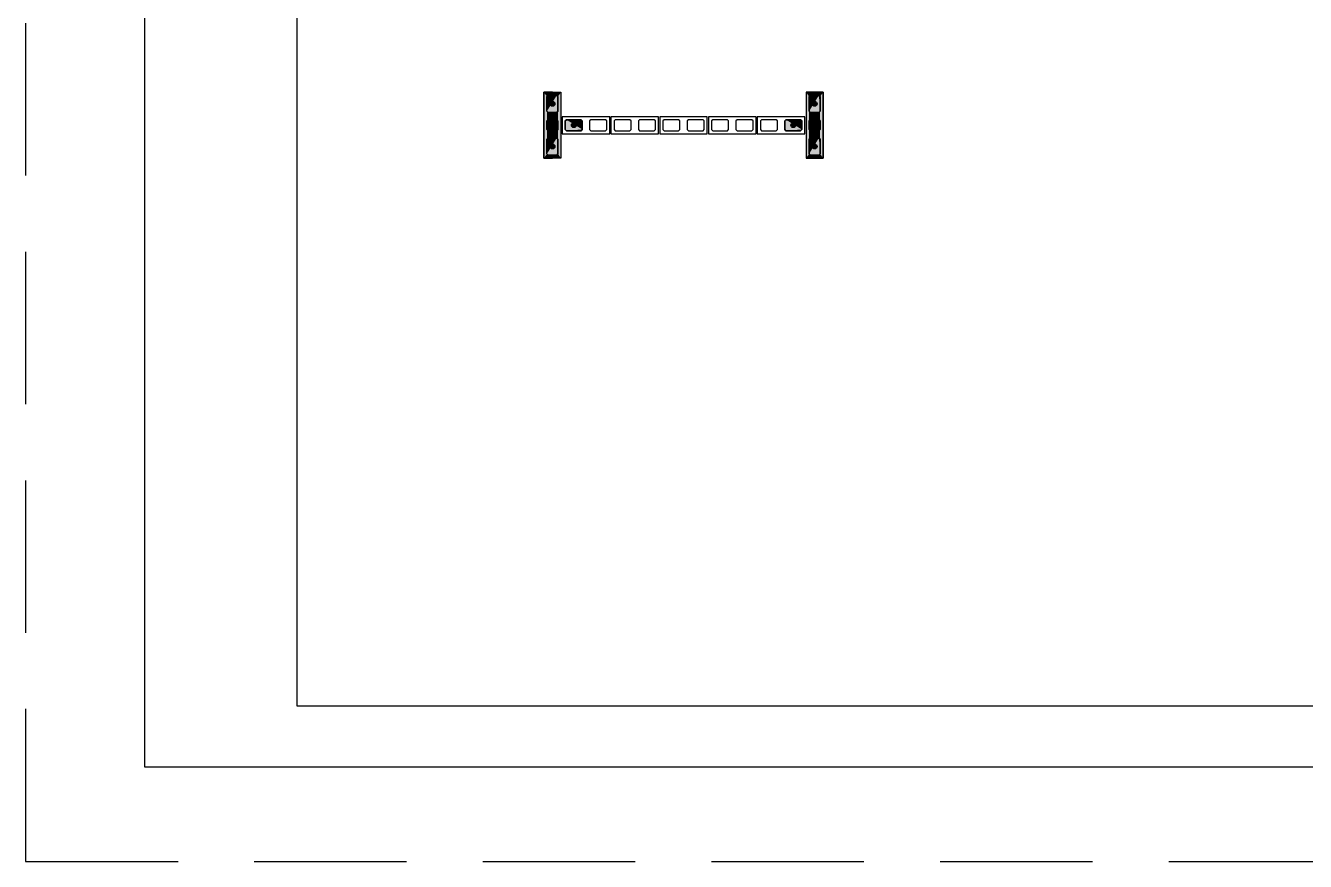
# Model space of a CAD drawing. Extents: x -1.9 to 86, y -1.6 to 60.9.
# Drawn here: x -1.95 to 19.04, y -1.55 to 12.15 of the extents above; entities that cross this region are included whole.
import ezdxf

# ---------------------------------------------------------------- set-up
doc = ezdxf.new("R2010")
doc.units = 0
doc.header["$MEASUREMENT"] = 0
doc.linetypes.add('HIDDEN', pattern=[0.375, 0.25, -0.125])
doc.layers.get('0').update_dxf_attribs({"linetype": 'CONTINUOUS'})
doc.layers.get('Defpoints').update_dxf_attribs({"linetype": 'CONTINUOUS'})
for name, color, linetype in [('ARQ_FOLHA', 7, 'CONTINUOUS'), ('PENA_01', 1, 'CONTINUOUS'), ('PENA_02', 2, 'CONTINUOUS'), ('PENA_03', 3, 'CONTINUOUS'), ('PENA_11', 252, 'CONTINUOUS'), ('PENA_19', 240, 'CONTINUOUS')]:
    doc.layers.add(name, color=color, linetype=linetype)

# ---------------------------------------------------------------- blocks, each defined once
blk = doc.blocks.new('FOLHA A1 - 841 X 594')
at = {"layer": 'ARQ_FOLHA', "color": 1}
for points in [[(-841, 0), (0, 0), (0, 594), (-841, 594)], [(-816, 10), (-10, 10), (-10, 584), (-816, 584)]]:
    blk.add_lwpolyline(points, close=True, dxfattribs=at)
at = {"layer": 'Defpoints', "color": 8, "linetype": 'HIDDEN', "ltscale": 100}
blk.add_lwpolyline([(-860.5, 609.5), (-860.5, -15.5), (19.5, -15.5), (19.5, 609.5)], close=True, dxfattribs=at)
blk = doc.blocks.new('*U24')
blk.add_blockref('FOLHA A1 - 841 X 594', (0, 0))

msp = doc.modelspace()

# ---------------------------------------------------------------- linework, layer by layer
at = {"layer": 'PENA_01', "linetype": 'Continuous'}
for points in [[(6.621643, 10.730107), (6.601643, 10.750107), (6.601643, 10.990107), (6.621643, 11.010107), (6.761643, 11.010107), (6.781643, 10.990107), (6.781643, 10.750107), (6.761643, 10.730107), (6.621643, 10.730107)], [(11.061643, 10.730107), (11.081643, 10.750107), (11.081643, 10.990107), (11.061643, 11.010107), (10.921643, 11.010107), (10.901643, 10.990107), (10.901643, 10.750107), (10.921643, 10.730107), (11.061643, 10.730107)], [(6.621643, 10.430107), (6.601643, 10.450107), (6.601643, 10.590107), (6.621643, 10.610107), (6.761643, 10.610107), (6.781643, 10.590107), (6.781643, 10.450107), (6.761643, 10.430107), (6.621643, 10.430107)], [(7.181643, 10.590107), (7.161643, 10.610107), (6.921643, 10.610107), (6.901643, 10.590107), (6.901643, 10.450107), (6.921643, 10.430107), (7.161643, 10.430107), (7.181643, 10.450107), (7.181643, 10.590107)], [(7.581643, 10.590107), (7.561643, 10.610107), (7.321643, 10.610107), (7.301643, 10.590107), (7.301643, 10.450107), (7.321643, 10.430107), (7.561643, 10.430107), (7.581643, 10.450107), (7.581643, 10.590107)], [(7.981643, 10.590107), (7.961643, 10.610107), (7.721643, 10.610107), (7.701643, 10.590107), (7.701643, 10.450107), (7.721643, 10.430107), (7.961643, 10.430107), (7.981643, 10.450107), (7.981643, 10.590107)], [(8.381643, 10.590107), (8.361643, 10.610107), (8.121643, 10.610107), (8.101643, 10.590107), (8.101643, 10.450107), (8.121643, 10.430107), (8.361643, 10.430107), (8.381643, 10.450107), (8.381643, 10.590107)], [(8.781643, 10.590107), (8.761643, 10.610107), (8.521643, 10.610107), (8.501643, 10.590107), (8.501643, 10.450107), (8.521643, 10.430107), (8.761643, 10.430107), (8.781643, 10.450107), (8.781643, 10.590107)], [(9.181643, 10.590107), (9.161643, 10.610107), (8.921643, 10.610107), (8.901643, 10.590107), (8.901643, 10.450107), (8.921643, 10.430107), (9.161643, 10.430107), (9.181643, 10.450107), (9.181643, 10.590107)], [(9.581643, 10.590107), (9.561643, 10.610107), (9.321643, 10.610107), (9.301643, 10.590107), (9.301643, 10.450107), (9.321643, 10.430107), (9.561643, 10.430107), (9.581643, 10.450107), (9.581643, 10.590107)], [(9.981643, 10.590107), (9.961643, 10.610107), (9.721643, 10.610107), (9.701643, 10.590107), (9.701643, 10.450107), (9.721643, 10.430107), (9.961643, 10.430107), (9.981643, 10.450107), (9.981643, 10.590107)], [(10.381643, 10.590107), (10.361643, 10.610107), (10.121643, 10.610107), (10.101643, 10.590107), (10.101643, 10.450107), (10.121643, 10.430107), (10.361643, 10.430107), (10.381643, 10.450107), (10.381643, 10.590107)], [(10.781643, 10.590107), (10.761643, 10.610107), (10.521643, 10.610107), (10.501643, 10.590107), (10.501643, 10.450107), (10.521643, 10.430107), (10.761643, 10.430107), (10.781643, 10.450107), (10.781643, 10.590107)], [(11.061643, 10.430107), (11.081643, 10.450107), (11.081643, 10.590107), (11.061643, 10.610107), (10.921643, 10.610107), (10.901643, 10.590107), (10.901643, 10.450107), (10.921643, 10.430107), (11.061643, 10.430107)], [(6.621643, 10.030107), (6.601643, 10.050107), (6.601643, 10.290107), (6.621643, 10.310107), (6.761643, 10.310107), (6.781643, 10.290107), (6.781643, 10.050107), (6.761643, 10.030107), (6.621643, 10.030107)], [(11.061643, 10.030107), (11.081643, 10.050107), (11.081643, 10.290107), (11.061643, 10.310107), (10.921643, 10.310107), (10.901643, 10.290107), (10.901643, 10.050107), (10.921643, 10.030107), (11.061643, 10.030107)]]:
    msp.add_lwpolyline(points, dxfattribs=at)
at = {"layer": 'PENA_02', "linetype": 'Continuous'}
for p, q in [((6.551643, 9.980107), (6.551643, 11.060107)), ((6.551643, 11.060107), (6.831643, 11.060107)), ((6.831643, 11.060107), (6.831643, 9.980107)), ((11.131643, 11.060107), (10.851643, 11.060107)), ((10.851643, 11.060107), (10.851643, 9.980107)), ((11.131643, 9.980107), (11.131643, 11.060107)), ((6.831643, 9.980107), (6.551643, 9.980107)), ((10.851643, 9.980107), (11.131643, 9.980107))]:
    msp.add_line(p, q, dxfattribs=at)
for points in [[(7.631643, 10.660107), (6.851643, 10.660107), (6.851643, 10.380107), (7.631643, 10.380107), (7.631643, 10.660107)], [(8.431643, 10.660107), (7.651643, 10.660107), (7.651643, 10.380107), (8.431643, 10.380107), (8.431643, 10.660107)], [(9.231643, 10.660107), (8.451643, 10.660107), (8.451643, 10.380107), (9.231643, 10.380107), (9.231643, 10.660107)], [(10.031643, 10.660107), (9.251643, 10.660107), (9.251643, 10.380107), (10.031643, 10.380107), (10.031643, 10.660107)], [(10.831643, 10.660107), (10.051643, 10.660107), (10.051643, 10.380107), (10.831643, 10.380107), (10.831643, 10.660107)]]:
    msp.add_lwpolyline(points, dxfattribs=at)
at = {"layer": 'PENA_03', "linetype": 'Continuous'}
for points in [[(6.761643, 11.010107), (6.781643, 10.990107), (6.781643, 10.750107), (6.761643, 10.730107), (6.621643, 10.730107), (6.601643, 10.750107), (6.601643, 10.990107), (6.621643, 11.010107), (6.761643, 11.010107)], [(11.061643, 11.010107), (11.081643, 10.990107), (11.081643, 10.750107), (11.061643, 10.730107), (10.921643, 10.730107), (10.901643, 10.750107), (10.901643, 10.990107), (10.921643, 11.010107), (11.061643, 11.010107)], [(6.761643, 10.610107), (6.781643, 10.590107), (6.781643, 10.450107), (6.761643, 10.430107), (6.621643, 10.430107), (6.601643, 10.450107), (6.601643, 10.590107), (6.621643, 10.610107), (6.761643, 10.610107)], [(7.181643, 10.450107), (7.161643, 10.430107), (6.921643, 10.430107), (6.901643, 10.450107), (6.901643, 10.590107), (6.921643, 10.610107), (7.161643, 10.610107), (7.181643, 10.590107), (7.181643, 10.450107)], [(10.781643, 10.450107), (10.761643, 10.430107), (10.521643, 10.430107), (10.501643, 10.450107), (10.501643, 10.590107), (10.521643, 10.610107), (10.761643, 10.610107), (10.781643, 10.590107), (10.781643, 10.450107)], [(11.061643, 10.610107), (11.081643, 10.590107), (11.081643, 10.450107), (11.061643, 10.430107), (10.921643, 10.430107), (10.901643, 10.450107), (10.901643, 10.590107), (10.921643, 10.610107), (11.061643, 10.610107)], [(6.761643, 10.310107), (6.781643, 10.290107), (6.781643, 10.050107), (6.761643, 10.030107), (6.621643, 10.030107), (6.601643, 10.050107), (6.601643, 10.290107), (6.621643, 10.310107), (6.761643, 10.310107)], [(11.061643, 10.310107), (11.081643, 10.290107), (11.081643, 10.050107), (11.061643, 10.030107), (10.921643, 10.030107), (10.901643, 10.050107), (10.901643, 10.290107), (10.921643, 10.310107), (11.061643, 10.310107)]]:
    msp.add_lwpolyline(points, dxfattribs=at)
for centre in [(6.691643, 10.870107), (10.991643, 10.870107), (6.691643, 10.520107), (7.041643, 10.520107), (10.641643, 10.520107), (10.991643, 10.520107), (6.691643, 10.170107), (10.991643, 10.170107)]:
    msp.add_circle(centre, 0.04, dxfattribs=at)
for points in [[(6.731643, 10.870107), (6.671643, 10.904748), (6.654056, 10.883788)], [(6.731643, 10.870107), (6.654056, 10.883788), (6.654056, 10.856426)], [(6.731643, 10.870107), (6.654056, 10.856426), (6.671643, 10.835466)], [(6.731643, 10.870107), (6.698589, 10.909499), (6.671643, 10.904748)], [(6.731643, 10.870107), (6.671643, 10.835466), (6.698589, 10.830715)], [(6.731643, 10.870107), (6.722285, 10.895818), (6.698589, 10.909499)], [(6.731643, 10.870107), (6.698589, 10.830715), (6.722285, 10.844395)], [(6.731643, 10.870107), (6.722285, 10.844395), (6.731643, 10.870107)], [(11.031643, 10.870107), (10.971643, 10.904748), (10.954056, 10.883788)], [(11.031643, 10.870107), (10.954056, 10.883788), (10.954056, 10.856426)], [(11.031643, 10.870107), (10.954056, 10.856426), (10.971643, 10.835466)], [(11.031643, 10.870107), (10.998589, 10.909499), (10.971643, 10.904748)], [(11.031643, 10.870107), (10.971643, 10.835466), (10.998589, 10.830715)], [(11.031643, 10.870107), (11.022285, 10.895818), (10.998589, 10.909499)], [(11.031643, 10.870107), (10.998589, 10.830715), (11.022285, 10.844395)], [(11.031643, 10.870107), (11.022285, 10.844395), (11.031643, 10.870107)], [(6.731643, 10.520107), (6.671643, 10.554748), (6.654056, 10.533788)], [(6.731643, 10.520107), (6.654056, 10.533788), (6.654056, 10.506426)], [(6.731643, 10.520107), (6.654056, 10.506426), (6.671643, 10.485466)], [(6.731643, 10.520107), (6.698589, 10.559499), (6.671643, 10.554748)], [(6.731643, 10.520107), (6.671643, 10.485466), (6.698589, 10.480715)], [(6.731643, 10.520107), (6.722285, 10.545818), (6.698589, 10.559499)], [(6.731643, 10.520107), (6.698589, 10.480715), (6.722285, 10.494395)], [(6.731643, 10.520107), (6.722285, 10.494395), (6.731643, 10.520107)], [(7.081643, 10.520107), (7.021643, 10.554748), (7.004056, 10.533788)], [(7.081643, 10.520107), (7.004056, 10.533788), (7.004056, 10.506426)], [(7.081643, 10.520107), (7.004056, 10.506426), (7.021643, 10.485466)], [(7.081643, 10.520107), (7.048589, 10.559499), (7.021643, 10.554748)], [(7.081643, 10.520107), (7.021643, 10.485466), (7.048589, 10.480715)], [(7.081643, 10.520107), (7.072285, 10.545818), (7.048589, 10.559499)], [(7.081643, 10.520107), (7.048589, 10.480715), (7.072285, 10.494395)], [(7.081643, 10.520107), (7.072285, 10.494395), (7.081643, 10.520107)], [(10.681643, 10.520107), (10.621643, 10.554748), (10.604056, 10.533788)], [(10.681643, 10.520107), (10.604056, 10.533788), (10.604056, 10.506426)], [(10.681643, 10.520107), (10.604056, 10.506426), (10.621643, 10.485466)], [(10.681643, 10.520107), (10.648589, 10.559499), (10.621643, 10.554748)], [(10.681643, 10.520107), (10.621643, 10.485466), (10.648589, 10.480715)], [(10.681643, 10.520107), (10.672285, 10.545818), (10.648589, 10.559499)], [(10.681643, 10.520107), (10.648589, 10.480715), (10.672285, 10.494395)], [(10.681643, 10.520107), (10.672285, 10.494395), (10.681643, 10.520107)], [(11.031643, 10.520107), (10.971643, 10.554748), (10.954056, 10.533788)], [(11.031643, 10.520107), (10.954056, 10.533788), (10.954056, 10.506426)], [(11.031643, 10.520107), (10.954056, 10.506426), (10.971643, 10.485466)], [(11.031643, 10.520107), (10.998589, 10.559499), (10.971643, 10.554748)], [(11.031643, 10.520107), (10.971643, 10.485466), (10.998589, 10.480715)], [(11.031643, 10.520107), (11.022285, 10.545818), (10.998589, 10.559499)], [(11.031643, 10.520107), (10.998589, 10.480715), (11.022285, 10.494395)], [(11.031643, 10.520107), (11.022285, 10.494395), (11.031643, 10.520107)], [(6.731643, 10.170107), (6.671643, 10.204748), (6.654056, 10.183788)], [(6.731643, 10.170107), (6.654056, 10.183788), (6.654056, 10.156426)], [(6.731643, 10.170107), (6.654056, 10.156426), (6.671643, 10.135466)], [(6.731643, 10.170107), (6.698589, 10.209499), (6.671643, 10.204748)], [(6.731643, 10.170107), (6.671643, 10.135466), (6.698589, 10.130715)], [(6.731643, 10.170107), (6.722285, 10.195818), (6.698589, 10.209499)], [(6.731643, 10.170107), (6.698589, 10.130715), (6.722285, 10.144395)], [(6.731643, 10.170107), (6.722285, 10.144395), (6.731643, 10.170107)], [(11.031643, 10.170107), (10.971643, 10.204748), (10.954056, 10.183788)], [(11.031643, 10.170107), (10.954056, 10.183788), (10.954056, 10.156426)], [(11.031643, 10.170107), (10.954056, 10.156426), (10.971643, 10.135466)], [(11.031643, 10.170107), (10.998589, 10.209499), (10.971643, 10.204748)], [(11.031643, 10.170107), (10.971643, 10.135466), (10.998589, 10.130715)], [(11.031643, 10.170107), (11.022285, 10.195818), (10.998589, 10.209499)], [(11.031643, 10.170107), (10.998589, 10.130715), (11.022285, 10.144395)], [(11.031643, 10.170107), (11.022285, 10.144395), (11.031643, 10.170107)]]:
    msp.add_solid(points, dxfattribs=at)
at = {"layer": 'PENA_11', "linetype": 'Continuous'}
for points in [[(6.761643, 11.010107), (6.621643, 10.730107), (6.601643, 10.750107)], [(6.761643, 11.010107), (6.601643, 10.750107), (6.601643, 10.990107)], [(6.761643, 11.010107), (6.601643, 10.990107), (6.621643, 11.010107)], [(6.761643, 11.010107), (6.761643, 10.730107), (6.621643, 10.730107)], [(6.761643, 11.010107), (6.621643, 11.010107), (6.761643, 11.010107)], [(6.761643, 11.010107), (6.781643, 10.990107), (6.781643, 10.750107)], [(6.761643, 11.010107), (6.781643, 10.750107), (6.761643, 10.730107)], [(11.061643, 11.010107), (10.921643, 10.730107), (10.901643, 10.750107)], [(11.061643, 11.010107), (10.901643, 10.750107), (10.901643, 10.990107)], [(11.061643, 11.010107), (10.901643, 10.990107), (10.921643, 11.010107)], [(11.061643, 11.010107), (11.061643, 10.730107), (10.921643, 10.730107)], [(11.061643, 11.010107), (10.921643, 11.010107), (11.061643, 11.010107)], [(11.061643, 11.010107), (11.081643, 10.990107), (11.081643, 10.750107)], [(11.061643, 11.010107), (11.081643, 10.750107), (11.061643, 10.730107)], [(6.761643, 10.610107), (6.621643, 10.430107), (6.601643, 10.450107)], [(6.761643, 10.610107), (6.601643, 10.450107), (6.601643, 10.590107)], [(6.761643, 10.610107), (6.601643, 10.590107), (6.621643, 10.610107)], [(6.761643, 10.610107), (6.761643, 10.430107), (6.621643, 10.430107)], [(6.761643, 10.610107), (6.621643, 10.610107), (6.761643, 10.610107)], [(6.761643, 10.610107), (6.781643, 10.590107), (6.781643, 10.450107)], [(6.761643, 10.610107), (6.781643, 10.450107), (6.761643, 10.430107)], [(7.181643, 10.450107), (6.901643, 10.590107), (6.921643, 10.610107)], [(7.181643, 10.450107), (6.901643, 10.450107), (6.901643, 10.590107)], [(7.181643, 10.450107), (6.921643, 10.610107), (7.161643, 10.610107)], [(7.181643, 10.450107), (7.161643, 10.610107), (7.181643, 10.590107)], [(7.181643, 10.450107), (7.181643, 10.590107), (7.181643, 10.450107)], [(10.781643, 10.450107), (10.501643, 10.590107), (10.521643, 10.610107)], [(10.781643, 10.450107), (10.501643, 10.450107), (10.501643, 10.590107)], [(10.781643, 10.450107), (10.521643, 10.610107), (10.761643, 10.610107)], [(10.781643, 10.450107), (10.761643, 10.610107), (10.781643, 10.590107)], [(10.781643, 10.450107), (10.781643, 10.590107), (10.781643, 10.450107)], [(11.061643, 10.610107), (10.921643, 10.430107), (10.901643, 10.450107)], [(11.061643, 10.610107), (10.901643, 10.450107), (10.901643, 10.590107)], [(11.061643, 10.610107), (10.901643, 10.590107), (10.921643, 10.610107)], [(11.061643, 10.610107), (11.061643, 10.430107), (10.921643, 10.430107)], [(11.061643, 10.610107), (10.921643, 10.610107), (11.061643, 10.610107)], [(11.061643, 10.610107), (11.081643, 10.590107), (11.081643, 10.450107)], [(11.061643, 10.610107), (11.081643, 10.450107), (11.061643, 10.430107)], [(6.761643, 10.310107), (6.621643, 10.030107), (6.601643, 10.050107)], [(6.761643, 10.310107), (6.601643, 10.050107), (6.601643, 10.290107)], [(6.761643, 10.310107), (6.601643, 10.290107), (6.621643, 10.310107)], [(6.761643, 10.310107), (6.761643, 10.030107), (6.621643, 10.030107)], [(6.761643, 10.310107), (6.621643, 10.310107), (6.761643, 10.310107)], [(6.761643, 10.310107), (6.781643, 10.290107), (6.781643, 10.050107)], [(6.761643, 10.310107), (6.781643, 10.050107), (6.761643, 10.030107)], [(7.181643, 10.450107), (6.921643, 10.430107), (6.901643, 10.450107)], [(7.181643, 10.450107), (7.161643, 10.430107), (6.921643, 10.430107)], [(10.781643, 10.450107), (10.521643, 10.430107), (10.501643, 10.450107)], [(10.781643, 10.450107), (10.761643, 10.430107), (10.521643, 10.430107)], [(11.061643, 10.310107), (10.921643, 10.030107), (10.901643, 10.050107)], [(11.061643, 10.310107), (10.901643, 10.050107), (10.901643, 10.290107)], [(11.061643, 10.310107), (10.901643, 10.290107), (10.921643, 10.310107)], [(11.061643, 10.310107), (11.061643, 10.030107), (10.921643, 10.030107)], [(11.061643, 10.310107), (10.921643, 10.310107), (11.061643, 10.310107)], [(11.061643, 10.310107), (11.081643, 10.290107), (11.081643, 10.050107)], [(11.061643, 10.310107), (11.081643, 10.050107), (11.061643, 10.030107)]]:
    msp.add_solid(points, dxfattribs=at)
at = {"layer": 'PENA_19', "linetype": 'Continuous'}
for points in [[(6.691643, 9.980107), (6.691643, 10.030107), (6.621643, 10.030107), (6.601643, 10.050107), (6.601643, 10.290107), (6.621643, 10.310107), (6.691643, 10.310107), (6.691643, 10.430107), (6.621643, 10.430107), (6.601643, 10.450107), (6.601643, 10.590107), (6.621643, 10.610107), (6.691643, 10.610107), (6.691643, 10.730107), (6.621643, 10.730107), (6.601643, 10.750107), (6.601643, 10.990107), (6.621643, 11.010107), (6.691643, 11.010107), (6.691643, 11.060107), (6.551643, 11.060107), (6.551643, 9.980107), (6.691643, 9.980107)], [(6.691643, 9.980107), (6.691643, 10.030107), (6.761643, 10.030107), (6.781643, 10.050107), (6.781643, 10.290107), (6.761643, 10.310107), (6.691643, 10.310107), (6.691643, 10.430107), (6.761643, 10.430107), (6.781643, 10.450107), (6.781643, 10.590107), (6.761643, 10.610107), (6.691643, 10.610107), (6.691643, 10.730107), (6.761643, 10.730107), (6.781643, 10.750107), (6.781643, 10.990107), (6.761643, 11.010107), (6.691643, 11.010107), (6.691643, 11.060107), (6.831643, 11.060107), (6.831643, 9.980107), (6.691643, 9.980107)], [(10.991643, 9.980107), (10.991643, 10.030107), (10.921643, 10.030107), (10.901643, 10.050107), (10.901643, 10.290107), (10.921643, 10.310107), (10.991643, 10.310107), (10.991643, 10.430107), (10.921643, 10.430107), (10.901643, 10.450107), (10.901643, 10.590107), (10.921643, 10.610107), (10.991643, 10.610107), (10.991643, 10.730107), (10.921643, 10.730107), (10.901643, 10.750107), (10.901643, 10.990107), (10.921643, 11.010107), (10.991643, 11.010107), (10.991643, 11.060107), (10.851643, 11.060107), (10.851643, 9.980107), (10.991643, 9.980107)], [(10.991643, 9.980107), (10.991643, 10.030107), (11.061643, 10.030107), (11.081643, 10.050107), (11.081643, 10.290107), (11.061643, 10.310107), (10.991643, 10.310107), (10.991643, 10.430107), (11.061643, 10.430107), (11.081643, 10.450107), (11.081643, 10.590107), (11.061643, 10.610107), (10.991643, 10.610107), (10.991643, 10.730107), (11.061643, 10.730107), (11.081643, 10.750107), (11.081643, 10.990107), (11.061643, 11.010107), (10.991643, 11.010107), (10.991643, 11.060107), (11.131643, 11.060107), (11.131643, 9.980107), (10.991643, 9.980107)]]:
    msp.add_lwpolyline(points, dxfattribs=at)
for points in [[(6.691643, 11.060107), (6.551643, 11.060107), (6.621643, 11.010107)], [(6.621643, 11.010107), (6.551643, 11.060107), (6.601643, 10.990107)], [(6.551643, 11.060107), (6.601643, 10.050107), (6.601643, 10.990107)], [(6.551643, 9.980107), (6.601643, 10.050107), (6.551643, 11.060107)], [(6.601643, 10.990107), (6.601643, 10.050107), (6.601643, 10.290107)], [(6.601643, 10.290107), (6.601643, 10.990107), (6.601643, 10.450107)], [(6.601643, 10.450107), (6.601643, 10.990107), (6.601643, 10.590107)], [(6.601643, 10.990107), (6.601643, 10.750107), (6.601643, 10.590107)], [(6.691643, 11.010107), (6.691643, 11.060107), (6.621643, 11.010107)], [(6.831643, 11.060107), (6.761643, 11.010107), (6.691643, 11.010107)], [(6.831643, 11.060107), (6.691643, 11.010107), (6.691643, 11.060107)], [(6.831643, 11.060107), (6.781643, 10.990107), (6.761643, 11.010107)], [(6.781643, 10.750107), (6.831643, 11.060107), (6.781643, 10.590107)], [(6.781643, 10.590107), (6.831643, 11.060107), (6.781643, 10.450107)], [(6.831643, 11.060107), (6.781643, 10.290107), (6.781643, 10.450107)], [(6.831643, 11.060107), (6.781643, 10.050107), (6.781643, 10.290107)], [(6.831643, 9.980107), (6.781643, 10.050107), (6.831643, 11.060107)], [(6.831643, 11.060107), (6.781643, 10.750107), (6.781643, 10.990107)], [(10.991643, 11.060107), (10.851643, 11.060107), (10.921643, 11.010107)], [(10.921643, 11.010107), (10.851643, 11.060107), (10.901643, 10.990107)], [(10.851643, 11.060107), (10.901643, 10.050107), (10.901643, 10.990107)], [(10.851643, 9.980107), (10.901643, 10.050107), (10.851643, 11.060107)], [(10.901643, 10.990107), (10.901643, 10.050107), (10.901643, 10.290107)], [(10.901643, 10.290107), (10.901643, 10.990107), (10.901643, 10.450107)], [(10.901643, 10.450107), (10.901643, 10.990107), (10.901643, 10.590107)], [(10.901643, 10.990107), (10.901643, 10.750107), (10.901643, 10.590107)], [(10.991643, 11.010107), (10.991643, 11.060107), (10.921643, 11.010107)], [(11.131643, 11.060107), (11.061643, 11.010107), (10.991643, 11.010107)], [(11.131643, 11.060107), (10.991643, 11.010107), (10.991643, 11.060107)], [(11.131643, 11.060107), (11.081643, 10.990107), (11.061643, 11.010107)], [(11.081643, 10.750107), (11.131643, 11.060107), (11.081643, 10.590107)], [(11.081643, 10.590107), (11.131643, 11.060107), (11.081643, 10.450107)], [(11.131643, 11.060107), (11.081643, 10.290107), (11.081643, 10.450107)], [(11.131643, 11.060107), (11.081643, 10.050107), (11.081643, 10.290107)], [(11.131643, 9.980107), (11.081643, 10.050107), (11.131643, 11.060107)], [(11.131643, 11.060107), (11.081643, 10.750107), (11.081643, 10.990107)], [(6.621643, 10.610107), (6.601643, 10.750107), (6.601643, 10.590107)], [(6.621643, 10.610107), (6.621643, 10.730107), (6.601643, 10.750107)], [(6.691643, 10.610107), (6.621643, 10.730107), (6.621643, 10.610107)], [(6.691643, 10.610107), (6.691643, 10.730107), (6.621643, 10.730107)], [(6.691643, 10.610107), (6.761643, 10.730107), (6.761643, 10.610107)], [(6.761643, 10.730107), (6.691643, 10.610107), (6.691643, 10.730107)], [(6.761643, 10.730107), (6.781643, 10.750107), (6.761643, 10.610107)], [(6.761643, 10.610107), (6.781643, 10.750107), (6.781643, 10.590107)], [(10.921643, 10.610107), (10.901643, 10.750107), (10.901643, 10.590107)], [(10.921643, 10.610107), (10.921643, 10.730107), (10.901643, 10.750107)], [(10.991643, 10.610107), (10.921643, 10.730107), (10.921643, 10.610107)], [(10.991643, 10.610107), (10.991643, 10.730107), (10.921643, 10.730107)], [(10.991643, 10.610107), (11.061643, 10.730107), (11.061643, 10.610107)], [(11.061643, 10.730107), (10.991643, 10.610107), (10.991643, 10.730107)], [(11.061643, 10.730107), (11.081643, 10.750107), (11.061643, 10.610107)], [(11.061643, 10.610107), (11.081643, 10.750107), (11.081643, 10.590107)], [(6.621643, 10.430107), (6.601643, 10.450107), (6.621643, 10.310107)], [(6.621643, 10.310107), (6.601643, 10.450107), (6.601643, 10.290107)], [(6.621643, 10.430107), (6.621643, 10.310107), (6.691643, 10.310107)], [(6.621643, 10.430107), (6.691643, 10.310107), (6.691643, 10.430107)], [(6.761643, 10.310107), (6.691643, 10.310107), (6.761643, 10.430107)], [(6.691643, 10.310107), (6.691643, 10.430107), (6.761643, 10.430107)], [(6.781643, 10.450107), (6.781643, 10.290107), (6.761643, 10.310107)], [(6.781643, 10.450107), (6.761643, 10.310107), (6.761643, 10.430107)], [(10.921643, 10.430107), (10.901643, 10.450107), (10.921643, 10.310107)], [(10.921643, 10.310107), (10.901643, 10.450107), (10.901643, 10.290107)], [(10.921643, 10.430107), (10.921643, 10.310107), (10.991643, 10.310107)], [(10.921643, 10.430107), (10.991643, 10.310107), (10.991643, 10.430107)], [(11.061643, 10.310107), (10.991643, 10.310107), (11.061643, 10.430107)], [(10.991643, 10.310107), (10.991643, 10.430107), (11.061643, 10.430107)], [(11.081643, 10.450107), (11.081643, 10.290107), (11.061643, 10.310107)], [(11.081643, 10.450107), (11.061643, 10.310107), (11.061643, 10.430107)], [(6.621643, 10.030107), (6.601643, 10.050107), (6.551643, 9.980107)], [(6.621643, 10.030107), (6.551643, 9.980107), (6.691643, 9.980107)], [(6.621643, 10.030107), (6.691643, 9.980107), (6.691643, 10.030107)], [(6.691643, 9.980107), (6.761643, 10.030107), (6.831643, 9.980107)], [(6.691643, 9.980107), (6.691643, 10.030107), (6.761643, 10.030107)], [(6.831643, 9.980107), (6.761643, 10.030107), (6.781643, 10.050107)], [(10.921643, 10.030107), (10.901643, 10.050107), (10.851643, 9.980107)], [(10.921643, 10.030107), (10.851643, 9.980107), (10.991643, 9.980107)], [(10.921643, 10.030107), (10.991643, 9.980107), (10.991643, 10.030107)], [(10.991643, 9.980107), (11.061643, 10.030107), (11.131643, 9.980107)], [(10.991643, 9.980107), (10.991643, 10.030107), (11.061643, 10.030107)], [(11.131643, 9.980107), (11.061643, 10.030107), (11.081643, 10.050107)]]:
    msp.add_solid(points, dxfattribs=at)

# ---------------------------------------------------------------- block references
at = {"xscale": 0.09999999999999938, "yscale": 0.09999999999999938, "zscale": 0.09999999999999938}
msp.add_blockref('*U24', (84.1, -0.004999), dxfattribs=at)

doc.saveas('drawing.dxf')
